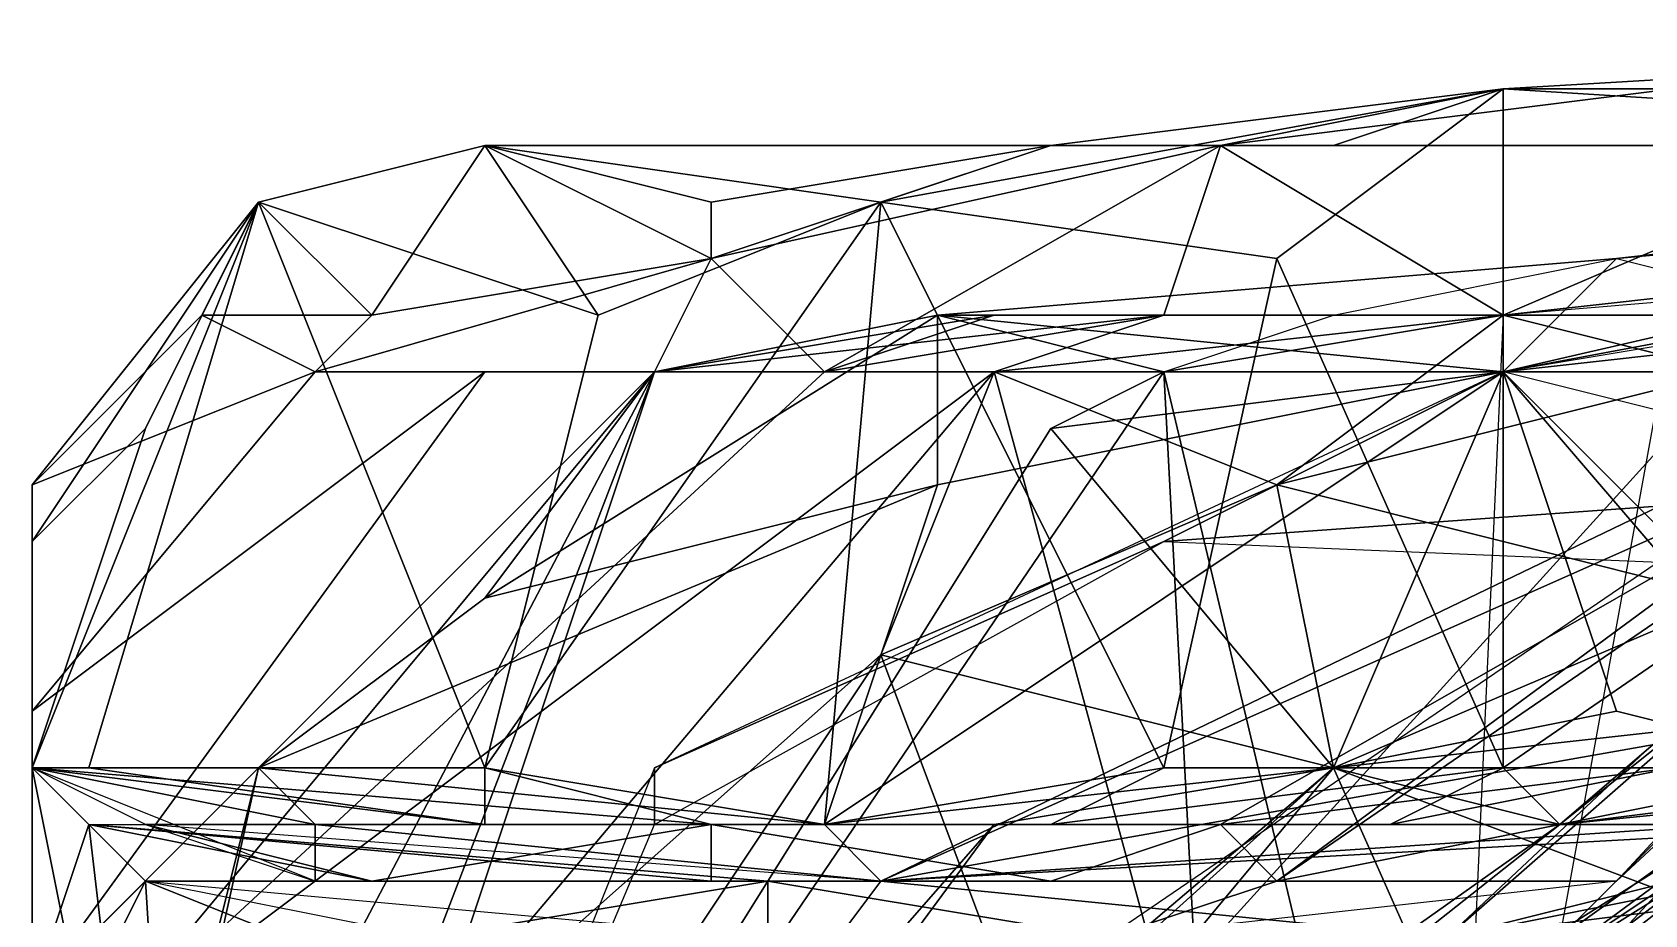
# Model space of a CAD drawing. Header units: metres. Extents: x -3.92 to 4.26, y -4.92 to 4.9.
# Drawn here: x -3.92 to -3.35, y 4.248 to 4.56 of the extents above; entities that cross this region are included whole.
import ezdxf

# ---------------------------------------------------------------- set-up
doc = ezdxf.new("R2010")
doc.units = ezdxf.units.M

msp = doc.modelspace()

# ---------------------------------------------------------------- linework, layer by layer
for points in [[(-3.4, 4.54, 0.9), (-3.06, 4.56, 0.66), (-3.08, 4.52, 0.52)], [(-3.4, 4.54, 0.9), (-3.06, 4.56, 0.74), (-3.06, 4.56, 0.66)], [(-3.4, 4.54, 0.9), (-3.22, 4.54, 0.94), (-3.06, 4.56, 0.74)], [(-3.62, 4.5, 0.9), (-3.4, 4.54, 0.9), (-3.48, 4.48, 0.88)], [(-3.62, 4.5, 0.9), (-3.56, 4.52, 0.98), (-3.4, 4.54, 0.9)], [(-3.56, 4.52, 0.98), (-3.46, 4.52, 0.96), (-3.4, 4.54, 0.9)], [(-3.54, 4.24, 0.04), (-3.1, 4.54, 0.04), (-3.42, 4.24, -0.02)], [(-3.46, 4.52, 0.96), (-3.5, 4.52, 1.04), (-3.4, 4.54, 0.9)], [(-3.5, 4.52, 1.04), (-3.34, 4.54, 0.96), (-3.4, 4.54, 0.9)], [(-3.5, 4.52, 1.04), (-3.26, 4.52, 1.04), (-3.34, 4.54, 0.96)], [(-3.48, 4.48, 0.88), (-3.4, 4.54, 0.9), (-3.4, 4.3, 0.56)], [(-3.1, 4.52, 0.2), (-3.1, 4.54, 0.04), (-3.48, 4.26, 0.22)], [(-3.1, 4.54, 0.04), (-3.36, 4.26, 0.1), (-3.48, 4.26, 0.22)], [(-3.1, 4.52, -0.04), (-3.42, 4.24, -0.02), (-3.1, 4.54, 0.04)], [(-3.4, 4.3, 0.56), (-3.4, 4.54, 0.9), (-3.08, 4.52, 0.52)], [(-3.34, 4.54, 0.96), (-3.22, 4.54, 0.94), (-3.4, 4.54, 0.9)], [(-3.84, 4.5, 0.92), (-3.76, 4.52, 0.94), (-3.72, 4.46, 0.88)], [(-3.84, 4.5, 0.92), (-3.8, 4.46, 1.08), (-3.76, 4.52, 0.94)], [(-3.8, 4.46, 1.08), (-3.68, 4.48, 1.06), (-3.76, 4.52, 0.94)], [(-3.72, 4.46, 0.88), (-3.76, 4.52, 0.94), (-3.62, 4.5, 0.9)], [(-3.76, 4.52, 0.94), (-3.56, 4.52, 0.98), (-3.62, 4.5, 0.9)], [(-3.76, 4.52, 0.94), (-3.68, 4.5, 0.98), (-3.56, 4.52, 0.98)], [(-3.68, 4.48, 1.06), (-3.68, 4.5, 0.98), (-3.76, 4.52, 0.94)], [(-3.56, 4.52, 0.98), (-3.68, 4.48, 1.06), (-3.5, 4.52, 1.04)], [(-3.68, 4.48, 1.06), (-3.56, 4.52, 0.98), (-3.68, 4.5, 0.98)], [(-3.68, 4.48, 1.06), (-3.64, 4.44, 1.28), (-3.5, 4.52, 1.04)], [(-3.64, 4.44, 1.28), (-3.52, 4.46, 1.32), (-3.5, 4.52, 1.04)], [(-3.08, 4.52, 0.12), (-3.62, 4.26, 0.36), (-3.08, 4.5, 0.6)], [(-3.08, 4.52, 0.12), (-3.36, 4.26, 0.1), (-3.62, 4.26, 0.36)], [(-3.56, 4.52, 0.98), (-3.5, 4.52, 1.04), (-3.46, 4.52, 0.96)], [(-3.5, 4.52, 1.04), (-3.52, 4.46, 1.32), (-3.4, 4.46, 1.22)], [(-3.5, 4.28, 0.38), (-3.08, 4.52, 0.34), (-3.38, 4.28, 0.34)], [(-3.34, 4.3, 0.46), (-3.08, 4.52, 0.34), (-3.5, 4.28, 0.38)], [(-3.5, 4.52, 1.04), (-3.4, 4.46, 1.22), (-3.26, 4.52, 1.04)], [(-3.38, 4.28, 0.34), (-3.1, 4.52, 0.2), (-3.48, 4.26, 0.22)], [(-3.1, 4.52, -0.04), (-3.36, 4.24, -0.08), (-3.42, 4.24, -0.02)], [(-3.08, 4.42, -0.24), (-3.4, 4.22, -0.22), (-3.1, 4.52, -0.04)], [(-3.4, 4.22, -0.22), (-3.36, 4.24, -0.08), (-3.1, 4.52, -0.04)], [(-3.4, 4.3, 0.56), (-3.08, 4.52, 0.52), (-3.34, 4.3, 0.46)], [(-3.4, 4.46, 1.22), (-3.34, 4.46, 1.28), (-3.26, 4.52, 1.04)], [(-3.38, 4.28, 0.34), (-3.08, 4.52, 0.34), (-3.1, 4.52, 0.2)], [(-3.92, 4.3, 0.6), (-3.84, 4.5, 0.92), (-3.9, 4.3, 0.52)], [(-3.92, 4.3, 0.6), (-3.88, 4.42, 0.88), (-3.84, 4.5, 0.92)], [(-3.88, 4.42, 0.88), (-3.92, 4.38, 0.94), (-3.84, 4.5, 0.92)], [(-3.92, 4.38, 0.94), (-3.92, 4.4, 1.02), (-3.84, 4.5, 0.92)], [(-3.92, 4.4, 1.02), (-3.86, 4.46, 1), (-3.84, 4.5, 0.92)], [(-3.84, 4.5, 0.92), (-3.76, 4.3, 0.62), (-3.9, 4.3, 0.52)], [(-3.86, 4.46, 1), (-3.8, 4.46, 1.08), (-3.84, 4.5, 0.92)], [(-3.84, 4.5, 0.92), (-3.72, 4.46, 0.88), (-3.76, 4.3, 0.62)], [(-3.72, 4.46, 0.88), (-3.62, 4.5, 0.9), (-3.76, 4.3, 0.62)], [(-3.76, 4.3, 0.62), (-3.62, 4.5, 0.9), (-3.64, 4.28, 0.58)], [(-3.62, 4.5, 0.9), (-3.52, 4.3, 0.64), (-3.64, 4.28, 0.58)], [(-3.62, 4.5, 0.9), (-3.48, 4.48, 0.88), (-3.52, 4.3, 0.64)], [(-3.62, 4.26, 0.36), (-3.28, 4.32, 0.68), (-3.08, 4.5, 0.6)], [(-3.28, 4.32, 0.68), (-3.4, 4.44, 0.88), (-3.08, 4.5, 0.6)], [(-3.4, 4.44, 0.88), (-3.14, 4.5, 0.9), (-3.08, 4.5, 0.6)], [(-3.4, 4.44, 0.88), (-3.36, 4.48, 1.02), (-3.14, 4.5, 0.9)], [(-3.14, 4.5, 0.9), (-3.36, 4.48, 1.02), (-3.18, 4.5, 1.06)], [(-3.36, 4.48, 1.02), (-3.28, 4.46, 1.22), (-3.18, 4.5, 1.06)], [(-3.8, 4.46, 1.08), (-3.82, 4.44, 1.26), (-3.68, 4.48, 1.06)], [(-3.82, 4.44, 1.26), (-3.7, 4.44, 1.22), (-3.68, 4.48, 1.06)], [(-3.7, 4.44, 1.22), (-3.64, 4.44, 1.28), (-3.68, 4.48, 1.06)], [(-3.4, 4.44, 0.88), (-3.6, 4.46, 1.04), (-3.36, 4.48, 1.02)], [(-3.6, 4.46, 1.04), (-3.46, 4.46, 1.08), (-3.36, 4.48, 1.02)], [(-3.52, 4.3, 0.64), (-3.48, 4.48, 0.88), (-3.4, 4.3, 0.56)], [(-3.48, 4.4, 1.8), (-3.16, 4.48, 1.5), (-3.4, 4.46, 1.46)], [(-3.48, 4.4, 1.8), (-3.32, 4.36, 1.8), (-3.16, 4.48, 1.5)], [(-3.4, 4.46, 1.72), (-3.22, 4.48, 1.7), (-3.34, 4.46, 1.64)], [(-3.4, 4.46, 1.8), (-3.22, 4.48, 1.7), (-3.4, 4.46, 1.72)], [(-3.4, 4.46, 1.8), (-3.22, 4.46, 1.8), (-3.22, 4.48, 1.7)], [(-3.92, 4.4, 1.02), (-3.92, 4.4, 1.1), (-3.86, 4.46, 1)], [(-3.86, 4.46, 1), (-3.92, 4.4, 1.1), (-3.82, 4.44, 1.16)], [(-3.86, 4.46, 1), (-3.82, 4.44, 1.16), (-3.8, 4.46, 1.08)], [(-3.82, 4.44, 1.16), (-3.82, 4.44, 1.26), (-3.8, 4.46, 1.08)], [(-3.6, 4.4, 0.86), (-3.76, 4.36, 0.88), (-3.6, 4.46, 1.04)], [(-3.76, 4.36, 0.88), (-3.7, 4.44, 1.14), (-3.6, 4.46, 1.04)], [(-3.7, 4.44, 1.34), (-3.52, 4.46, 1.32), (-3.64, 4.44, 1.28)], [(-3.7, 4.44, 1.34), (-3.64, 4.44, 1.42), (-3.52, 4.46, 1.32)], [(-3.7, 4.44, 1.5), (-3.58, 4.46, 1.54), (-3.64, 4.44, 1.42)], [(-3.7, 4.44, 1.58), (-3.58, 4.46, 1.54), (-3.7, 4.44, 1.5)], [(-3.7, 4.44, 1.58), (-3.64, 4.44, 1.7), (-3.58, 4.46, 1.54)], [(-3.6, 4.46, 1.04), (-3.7, 4.44, 1.14), (-3.52, 4.44, 1.24)], [(-3.64, 4.44, 1.42), (-3.52, 4.46, 1.46), (-3.52, 4.46, 1.32)], [(-3.64, 4.44, 1.7), (-3.52, 4.46, 1.72), (-3.58, 4.46, 1.54)], [(-3.58, 4.44, 1.82), (-3.52, 4.46, 1.72), (-3.64, 4.44, 1.7)], [(-3.64, 4.44, 1.42), (-3.58, 4.46, 1.54), (-3.52, 4.46, 1.46)], [(-3.6, 4.4, 0.86), (-3.6, 4.46, 1.04), (-3.4, 4.44, 0.88)], [(-3.6, 4.46, 1.04), (-3.52, 4.44, 1.24), (-3.46, 4.46, 1.08)], [(-3.58, 4.44, 1.82), (-3.4, 4.46, 1.8), (-3.52, 4.46, 1.72)], [(-3.58, 4.46, 1.54), (-3.46, 4.46, 1.52), (-3.52, 4.46, 1.46)], [(-3.52, 4.46, 1.72), (-3.46, 4.46, 1.64), (-3.58, 4.46, 1.54)], [(-3.58, 4.44, 1.82), (-3.32, 4.44, 1.82), (-3.4, 4.46, 1.8)], [(-3.58, 4.46, 1.54), (-3.46, 4.46, 1.64), (-3.46, 4.46, 1.52)], [(-3.58, 4.44, 1.62), (-3.4, 4.46, 1.46), (-3.52, 4.44, 1.24)], [(-3.58, 4.44, 1.62), (-3.48, 4.4, 1.8), (-3.4, 4.46, 1.46)], [(-3.52, 4.46, 1.32), (-3.4, 4.46, 1.34), (-3.4, 4.46, 1.22)], [(-3.52, 4.46, 1.46), (-3.46, 4.46, 1.4), (-3.52, 4.46, 1.32)], [(-3.4, 4.46, 1.8), (-3.4, 4.46, 1.72), (-3.52, 4.46, 1.72)], [(-3.52, 4.46, 1.32), (-3.46, 4.46, 1.4), (-3.4, 4.46, 1.34)], [(-3.52, 4.46, 1.46), (-3.46, 4.46, 1.52), (-3.46, 4.46, 1.4)], [(-3.52, 4.46, 1.72), (-3.4, 4.46, 1.72), (-3.46, 4.46, 1.64)], [(-3.52, 4.44, 1.24), (-3.4, 4.46, 1.34), (-3.42, 4.02, 1.7)], [(-3.46, 4.46, 1.4), (-3.4, 4.46, 1.46), (-3.4, 4.46, 1.34)], [(-3.46, 4.46, 1.52), (-3.4, 4.46, 1.46), (-3.46, 4.46, 1.4)], [(-3.46, 4.46, 1.52), (-3.4, 4.46, 1.58), (-3.4, 4.46, 1.46)], [(-3.46, 4.46, 1.64), (-3.4, 4.46, 1.58), (-3.46, 4.46, 1.52)], [(-3.46, 4.46, 1.64), (-3.34, 4.46, 1.64), (-3.4, 4.46, 1.58)], [(-3.4, 4.46, 1.72), (-3.34, 4.46, 1.64), (-3.46, 4.46, 1.64)], [(-3.42, 4.02, 1.7), (-3.34, 4.46, 1.28), (-3.24, 4.04, 1.7)], [(-3.38, 4.2, -0.46), (-3.4, 4.22, -0.3), (-3.04, 4.46, -0.48)], [(-3.4, 4.22, -0.3), (-3.08, 4.42, -0.24), (-3.04, 4.46, -0.48)], [(-3.32, 4.44, 1.82), (-3.22, 4.46, 1.8), (-3.4, 4.46, 1.8)], [(-3.4, 4.46, 1.22), (-3.4, 4.46, 1.34), (-3.34, 4.46, 1.28)], [(-3.4, 4.46, 1.34), (-3.34, 4.46, 1.4), (-3.34, 4.46, 1.28)], [(-3.4, 4.46, 1.58), (-3.34, 4.46, 1.52), (-3.4, 4.46, 1.46)], [(-3.34, 4.46, 1.64), (-3.28, 4.46, 1.58), (-3.4, 4.46, 1.58)], [(-3.34, 4.46, 1.52), (-3.34, 4.46, 1.4), (-3.4, 4.46, 1.46)], [(-3.4, 4.46, 1.58), (-3.28, 4.46, 1.58), (-3.34, 4.46, 1.52)], [(-3.28, 4.46, 1.22), (-3.4, 4.44, 1.14), (-3.22, 4.46, 1.12)], [(-3.28, 4.3, 0.8), (-3.22, 4.46, 1.12), (-3.4, 4.44, 1.14)], [(-3.38, 4.2, -0.46), (-3.04, 4.46, -0.48), (-3.1, 4.44, -0.66)], [(-3.92, 4.4, 1.1), (-3.82, 4.44, 1.26), (-3.82, 4.44, 1.16)], [(-3.92, 4.4, 1.1), (-3.92, 4.32, 1.3), (-3.82, 4.44, 1.26)], [(-3.92, 4.32, 1.3), (-3.92, 4.32, 1.38), (-3.82, 4.44, 1.26)], [(-3.92, 4.32, 1.38), (-3.76, 4.44, 1.44), (-3.82, 4.44, 1.26)], [(-3.92, 4.22, 1.56), (-3.76, 4.44, 1.44), (-3.92, 4.32, 1.38)], [(-3.92, 4.22, 1.56), (-3.7, 4.44, 1.58), (-3.76, 4.44, 1.44)], [(-3.92, 4.22, 1.56), (-3.9, 4.2, 1.74), (-3.7, 4.44, 1.58)], [(-3.9, 4.2, 1.74), (-3.64, 4.44, 1.7), (-3.7, 4.44, 1.58)], [(-3.8, 4.18, 1.88), (-3.58, 4.44, 1.82), (-3.9, 4.2, 1.74)], [(-3.9, 4.2, 1.74), (-3.58, 4.44, 1.82), (-3.64, 4.44, 1.7)], [(-3.84, 4.3, 0.82), (-3.9, 4.06, 0.88), (-3.7, 4.44, 1.14)], [(-3.9, 4.06, 0.88), (-3.86, 3.96, 1.42), (-3.7, 4.44, 1.14)], [(-3.86, 3.94, 1.26), (-3.52, 4.44, 1.24), (-3.86, 3.94, 1.34)], [(-3.52, 4.44, 1.24), (-3.5, 4.06, 1.7), (-3.86, 3.94, 1.34)], [(-3.86, 3.94, 1.26), (-3.56, 4.42, 1.16), (-3.52, 4.44, 1.24)], [(-3.7, 4.44, 1.14), (-3.86, 3.96, 1.42), (-3.8, 4.18, 1.74)], [(-3.76, 4.36, 0.88), (-3.84, 4.3, 0.82), (-3.7, 4.44, 1.14)], [(-3.82, 4.44, 1.26), (-3.7, 4.44, 1.34), (-3.7, 4.44, 1.22)], [(-3.82, 4.44, 1.26), (-3.76, 4.44, 1.44), (-3.7, 4.44, 1.34)], [(-3.8, 4.18, 1.88), (-3.52, 4.22, 1.88), (-3.58, 4.44, 1.82)], [(-3.7, 4.44, 1.14), (-3.8, 4.18, 1.74), (-3.58, 4.44, 1.62)], [(-3.8, 4.18, 1.74), (-3.62, 4.34, 1.8), (-3.58, 4.44, 1.62)], [(-3.76, 4.44, 1.44), (-3.64, 4.44, 1.42), (-3.7, 4.44, 1.34)], [(-3.7, 4.44, 1.58), (-3.7, 4.44, 1.5), (-3.76, 4.44, 1.44)], [(-3.76, 4.44, 1.44), (-3.7, 4.44, 1.5), (-3.64, 4.44, 1.42)], [(-3.7, 4.44, 1.22), (-3.7, 4.44, 1.34), (-3.64, 4.44, 1.28)], [(-3.7, 4.44, 1.14), (-3.58, 4.44, 1.62), (-3.52, 4.44, 1.24)], [(-3.4, 4.44, 1.14), (-3.7, 4.3, 0.84), (-3.52, 4.38, 0.86)], [(-3.28, 4.32, 0.68), (-3.64, 4.28, 0.66), (-3.4, 4.44, 0.88)], [(-3.64, 4.28, 0.66), (-3.6, 4.4, 0.86), (-3.4, 4.44, 0.88)], [(-3.58, 4.44, 1.62), (-3.62, 4.34, 1.8), (-3.48, 4.4, 1.8)], [(-3.52, 4.22, 1.88), (-3.32, 4.44, 1.82), (-3.58, 4.44, 1.82)], [(-3.56, 4.42, 1.16), (-3.4, 4.44, 1.14), (-3.52, 4.44, 1.24)], [(-3.56, 4.42, 1.16), (-3.46, 4.3, 0.82), (-3.4, 4.44, 1.14)], [(-3.44, 4.14, -1.16), (-3.52, 4.14, -1.04), (-3.1, 4.44, -1.06)], [(-3.52, 4.14, -1.04), (-3.44, 4.14, -1), (-3.1, 4.44, -1.06)], [(-3.52, 4.14, -0.96), (-3.1, 4.44, -0.96), (-3.44, 4.14, -1)], [(-3.52, 4.14, -0.96), (-3.46, 4.16, -0.84), (-3.1, 4.44, -0.96)], [(-3.2, 4.18, 1.84), (-3.32, 4.44, 1.82), (-3.52, 4.22, 1.88)], [(-3.52, 4.44, 1.24), (-3.42, 4.02, 1.7), (-3.5, 4.06, 1.7)], [(-3.24, 4.4, 0.88), (-3.4, 4.44, 1.14), (-3.52, 4.38, 0.86)], [(-3.48, 4.16, -0.76), (-3.1, 4.44, -0.78), (-3.46, 4.16, -0.84)], [(-3.44, 4.18, -0.52), (-3.1, 4.44, -0.66), (-3.48, 4.16, -0.76)], [(-3.48, 4.16, -0.76), (-3.1, 4.44, -0.66), (-3.1, 4.44, -0.78)], [(-3.46, 4.16, -0.84), (-3.1, 4.44, -0.78), (-3.1, 4.44, -0.96)], [(-3.46, 4.3, 0.82), (-3.36, 4.32, 0.82), (-3.4, 4.44, 1.14)], [(-3.44, 4.14, -1.16), (-3.1, 4.44, -1.06), (-3.08, 4.42, -1.26)], [(-3.44, 4.14, -1), (-3.1, 4.44, -0.96), (-3.1, 4.44, -1.06)], [(-3.44, 4.18, -0.52), (-3.38, 4.2, -0.46), (-3.1, 4.44, -0.66)], [(-3.36, 4.32, 0.82), (-3.28, 4.3, 0.8), (-3.4, 4.44, 1.14)], [(-3.92, 4.3, 0.7), (-3.88, 4.42, 0.88), (-3.92, 4.3, 0.6)], [(-3.92, 4.3, 0.78), (-3.88, 4.42, 0.88), (-3.92, 4.3, 0.7)], [(-3.92, 4.3, 0.78), (-3.92, 4.38, 0.94), (-3.88, 4.42, 0.88)], [(-3.86, 3.94, 1.16), (-3.56, 4.42, 1.16), (-3.86, 3.94, 1.26)], [(-3.86, 3.94, 1.16), (-3.86, 3.94, 1.08), (-3.56, 4.42, 1.16)], [(-3.86, 3.94, 1.08), (-3.46, 4.3, 0.82), (-3.56, 4.42, 1.16)], [(-3.44, 4.14, -1.26), (-3.08, 4.42, -1.26), (-3.26, 4.14, -1.28)], [(-3.44, 4.14, -1.26), (-3.44, 4.14, -1.16), (-3.08, 4.42, -1.26)], [(-3.4, 4.22, -0.3), (-3.4, 4.22, -0.22), (-3.08, 4.42, -0.24)], [(-3.92, 4.38, 0.94), (-3.92, 4.3, 1.02), (-3.92, 4.4, 1.02)], [(-3.92, 4.3, 1.12), (-3.92, 4.4, 1.1), (-3.92, 4.3, 1.02)], [(-3.92, 4.4, 1.1), (-3.92, 4.4, 1.02), (-3.92, 4.3, 1.02)], [(-3.92, 4.3, 1.12), (-3.92, 4.3, 1.22), (-3.92, 4.4, 1.1)], [(-3.92, 4.3, 1.22), (-3.92, 4.32, 1.3), (-3.92, 4.4, 1.1)], [(-3.64, 4.28, 0.66), (-3.84, 4.3, 0.66), (-3.6, 4.4, 0.86)], [(-3.84, 4.3, 0.66), (-3.76, 4.36, 0.88), (-3.6, 4.4, 0.86)], [(-3.62, 4.34, 1.8), (-3.46, 4.3, 1.78), (-3.48, 4.4, 1.8)], [(-3.24, 4.4, 0.88), (-3.52, 4.38, 0.86), (-3.04, 4.36, 0.54)], [(-3.46, 4.3, 1.78), (-3.32, 4.36, 1.8), (-3.48, 4.4, 1.8)], [(-3.92, 4.3, 0.78), (-3.92, 4.3, 0.86), (-3.92, 4.38, 0.94)], [(-3.92, 4.3, 0.86), (-3.92, 4.3, 0.94), (-3.92, 4.38, 0.94)], [(-3.92, 4.3, 1.02), (-3.92, 4.38, 0.94), (-3.92, 4.3, 0.94)], [(-3.7, 4.3, 0.84), (-3.7, 4.28, 0.76), (-3.52, 4.38, 0.86)], [(-3.84, 4.3, 0.66), (-3.84, 4.3, 0.74), (-3.76, 4.36, 0.88)], [(-3.84, 4.3, 0.74), (-3.84, 4.3, 0.82), (-3.76, 4.36, 0.88)], [(-3.46, 4.3, 1.78), (-3.3, 4.24, 1.76), (-3.32, 4.36, 1.8)], [(-3.8, 4.18, 1.74), (-3.7, 4.22, 1.76), (-3.62, 4.34, 1.8)], [(-3.7, 4.22, 1.76), (-3.56, 4.18, 1.74), (-3.62, 4.34, 1.8)], [(-3.62, 4.34, 1.8), (-3.56, 4.18, 1.74), (-3.46, 4.3, 1.78)], [(-3.92, 4.3, 1.22), (-3.92, 4.22, 1.24), (-3.92, 4.32, 1.3)], [(-3.92, 4.22, 1.24), (-3.92, 4.22, 1.32), (-3.92, 4.32, 1.3)], [(-3.92, 4.22, 1.32), (-3.92, 4.32, 1.38), (-3.92, 4.32, 1.3)], [(-3.92, 4.22, 1.32), (-3.92, 4.22, 1.4), (-3.92, 4.32, 1.38)], [(-3.92, 4.22, 1.48), (-3.92, 4.32, 1.38), (-3.92, 4.22, 1.4)], [(-3.92, 4.22, 1.48), (-3.92, 4.22, 1.56), (-3.92, 4.32, 1.38)], [(-3.62, 4.26, 0.36), (-3.64, 4.28, 0.66), (-3.28, 4.32, 0.68)], [(-3.46, 4.3, 0.82), (-3.28, 4.3, 0.8), (-3.36, 4.32, 0.82)], [(-3.92, 4.22, 0.46), (-3.92, 4.3, 0.44), (-3.92, 4.22, 0.32)], [(-3.92, 4.22, 0.32), (-3.92, 4.3, 0.44), (-3.9, 4.28, 0.26)], [(-3.92, 4.22, 0.46), (-3.92, 4.3, 0.6), (-3.92, 4.3, 0.44)], [(-3.9, 4.2, 0.64), (-3.92, 4.3, 0.6), (-3.9, 4.2, 0.56)], [(-3.92, 4.3, 0.6), (-3.9, 4.3, 0.52), (-3.92, 4.3, 0.44)], [(-3.92, 4.22, 0.46), (-3.9, 4.2, 0.56), (-3.92, 4.3, 0.6)], [(-3.9, 4.2, 0.64), (-3.92, 4.3, 0.7), (-3.92, 4.3, 0.6)], [(-3.9, 4.2, 0.72), (-3.92, 4.3, 0.7), (-3.9, 4.2, 0.64)], [(-3.9, 4.2, 0.72), (-3.92, 4.3, 0.78), (-3.92, 4.3, 0.7)], [(-3.9, 4.2, 0.8), (-3.92, 4.3, 0.78), (-3.9, 4.2, 0.72)], [(-3.9, 4.2, 0.8), (-3.92, 4.22, 0.92), (-3.92, 4.3, 0.78)], [(-3.9, 4.3, 0.52), (-3.76, 4.28, 0.48), (-3.92, 4.3, 0.44)], [(-3.92, 4.22, 0.92), (-3.92, 4.3, 0.86), (-3.92, 4.3, 0.78)], [(-3.76, 4.28, 0.48), (-3.68, 4.28, 0.42), (-3.92, 4.3, 0.44)], [(-3.92, 4.22, 0.92), (-3.92, 4.3, 0.94), (-3.92, 4.3, 0.86)], [(-3.92, 4.22, 0.92), (-3.92, 4.3, 1.02), (-3.92, 4.3, 0.94)], [(-3.92, 4.22, 1.06), (-3.92, 4.3, 1.02), (-3.92, 4.22, 0.92)], [(-3.92, 4.22, 1.06), (-3.92, 4.3, 1.12), (-3.92, 4.3, 1.02)], [(-3.88, 4.28, 0.36), (-3.92, 4.3, 0.44), (-3.68, 4.28, 0.42)], [(-3.92, 4.22, 1.06), (-3.92, 4.22, 1.14), (-3.92, 4.3, 1.12)], [(-3.92, 4.22, 1.14), (-3.92, 4.3, 1.22), (-3.92, 4.3, 1.12)], [(-3.92, 4.22, 1.14), (-3.92, 4.22, 1.24), (-3.92, 4.3, 1.22)], [(-3.82, 4.28, 0.56), (-3.92, 4.3, 0.44), (-3.84, 4.3, 0.66)], [(-3.82, 4.28, 0.56), (-3.82, 4.26, 0.42), (-3.92, 4.3, 0.44)], [(-3.84, 4.3, 0.66), (-3.92, 4.22, 0.46), (-3.88, 4.12, 0.62)], [(-3.9, 4.3, 0.52), (-3.76, 4.3, 0.62), (-3.76, 4.28, 0.48)], [(-3.84, 4.3, 0.82), (-3.84, 4.3, 0.74), (-3.9, 4.06, 0.88)], [(-3.84, 4.3, 0.74), (-3.88, 4.12, 0.62), (-3.9, 4.06, 0.88)], [(-3.84, 4.3, 0.66), (-3.88, 4.12, 0.62), (-3.84, 4.3, 0.74)], [(-3.86, 3.94, 1.08), (-3.86, 3.96, 1), (-3.46, 4.3, 0.82)], [(-3.86, 3.96, 1), (-3.86, 3.94, 0.9), (-3.46, 4.3, 0.82)], [(-3.86, 3.94, 0.9), (-3.86, 3.96, 0.82), (-3.46, 4.3, 0.82)], [(-3.58, 4.28, 0.76), (-3.46, 4.3, 0.82), (-3.86, 3.96, 0.82)], [(-3.7, 4.3, 0.84), (-3.86, 3.9, 0.74), (-3.7, 4.28, 0.76)], [(-3.82, 4.28, 0.56), (-3.84, 4.3, 0.66), (-3.64, 4.28, 0.66)], [(-3.76, 4.3, 0.62), (-3.68, 4.28, 0.5), (-3.76, 4.28, 0.48)], [(-3.76, 4.3, 0.62), (-3.64, 4.28, 0.58), (-3.68, 4.28, 0.5)], [(-3.64, 4.28, 0.58), (-3.52, 4.3, 0.64), (-3.56, 4.28, 0.52)], [(-3.46, 4.3, 0.82), (-3.58, 4.28, 0.76), (-3.38, 4.28, 0.66)], [(-3.56, 4.28, 0.44), (-3.4, 4.3, 0.56), (-3.44, 4.28, 0.44)], [(-3.56, 4.28, 0.52), (-3.4, 4.3, 0.56), (-3.56, 4.28, 0.44)], [(-3.56, 4.28, 0.52), (-3.52, 4.3, 0.64), (-3.4, 4.3, 0.56)], [(-3.56, 4.18, 1.74), (-3.38, 4.12, 1.72), (-3.46, 4.3, 1.78)], [(-3.44, 4.28, 0.44), (-3.34, 4.3, 0.46), (-3.5, 4.28, 0.38)], [(-3.46, 4.3, 0.82), (-3.4, 4.3, 0.74), (-3.28, 4.3, 0.8)], [(-3.4, 4.3, 0.74), (-3.46, 4.3, 0.82), (-3.38, 4.28, 0.66)], [(-3.46, 4.3, 1.78), (-3.38, 4.12, 1.72), (-3.3, 4.24, 1.76)], [(-3.44, 4.28, 0.44), (-3.4, 4.3, 0.56), (-3.34, 4.3, 0.46)], [(-3.4, 4.3, 0.74), (-3.38, 4.28, 0.66), (-3.28, 4.3, 0.8)], [(-3.22, 4.3, 0.62), (-3.38, 4.28, 0.66), (-3.32, 4.28, 0.54)], [(-3.22, 4.3, 0.62), (-3.18, 4.3, 0.74), (-3.38, 4.28, 0.66)], [(-3.18, 4.3, 0.74), (-3.28, 4.3, 0.8), (-3.38, 4.28, 0.66)], [(-3.92, 4.22, 0.32), (-3.9, 4.28, 0.26), (-3.92, 4.22, 0.18)], [(-3.9, 4.28, 0.26), (-3.88, 4.26, 0.12), (-3.92, 4.22, 0.18)], [(-3.86, 3.94, 0.26), (-3.92, 4.22, 0.46), (-3.9, 4.28, 0.26)], [(-3.9, 4.28, 0.26), (-3.66, 4.26, 0.18), (-3.88, 4.26, 0.12)], [(-3.9, 4.28, 0.26), (-3.68, 4.26, 0.3), (-3.66, 4.26, 0.18)], [(-3.86, 3.94, 0.26), (-3.9, 4.28, 0.26), (-3.86, 3.94, 0.18)], [(-3.9, 4.28, 0.26), (-3.8, 4.26, 0.34), (-3.68, 4.26, 0.3)], [(-3.9, 4.28, 0.26), (-3.88, 4.28, 0.36), (-3.8, 4.26, 0.34)], [(-3.8, 4.26, 0.34), (-3.88, 4.28, 0.36), (-3.68, 4.28, 0.42)], [(-3.62, 4.26, 0.36), (-3.88, 4.28, 0.36), (-3.82, 4.26, 0.42)], [(-3.32, 4.28, 0.54), (-3.86, 3.94, 0.64), (-3.62, 4.26, 0.36)], [(-3.86, 3.9, 0.74), (-3.58, 4.28, 0.76), (-3.86, 3.96, 0.82)], [(-3.32, 4.28, 0.54), (-3.38, 4.28, 0.66), (-3.86, 3.94, 0.64)], [(-3.38, 4.28, 0.66), (-3.86, 3.9, 0.74), (-3.86, 3.94, 0.64)], [(-3.86, 3.9, 0.74), (-3.38, 4.28, 0.66), (-3.58, 4.28, 0.76)], [(-3.62, 4.26, 0.36), (-3.82, 4.28, 0.56), (-3.64, 4.28, 0.66)], [(-3.62, 4.26, 0.36), (-3.82, 4.26, 0.42), (-3.82, 4.28, 0.56)], [(-3.8, 4.26, 0.34), (-3.68, 4.28, 0.42), (-3.68, 4.26, 0.3)], [(-3.76, 4.28, 0.48), (-3.68, 4.28, 0.5), (-3.68, 4.28, 0.42)], [(-3.68, 4.26, 0.3), (-3.68, 4.28, 0.42), (-3.56, 4.26, 0.3)], [(-3.68, 4.28, 0.42), (-3.5, 4.28, 0.38), (-3.56, 4.26, 0.3)], [(-3.68, 4.28, 0.42), (-3.56, 4.28, 0.44), (-3.5, 4.28, 0.38)], [(-3.68, 4.28, 0.42), (-3.68, 4.28, 0.5), (-3.56, 4.28, 0.44)], [(-3.68, 4.28, 0.5), (-3.56, 4.28, 0.52), (-3.56, 4.28, 0.44)], [(-3.64, 4.28, 0.58), (-3.56, 4.28, 0.52), (-3.68, 4.28, 0.5)], [(-3.42, 4.24, 0.16), (-3.26, 4.28, 0.38), (-3.62, 4.26, 0.36)], [(-3.26, 4.28, 0.38), (-3.32, 4.28, 0.54), (-3.62, 4.26, 0.36)], [(-3.56, 4.26, 0.3), (-3.5, 4.28, 0.38), (-3.48, 4.26, 0.22)], [(-3.56, 4.28, 0.44), (-3.44, 4.28, 0.44), (-3.5, 4.28, 0.38)], [(-3.5, 4.28, 0.38), (-3.38, 4.28, 0.34), (-3.48, 4.26, 0.22)], [(-3.26, 4.26, 0.24), (-3.26, 4.28, 0.38), (-3.42, 4.24, 0.16)], [(-3.92, 4.22, 0.18), (-3.88, 4.26, 0.12), (-3.9, 4.22, 0.02)], [(-3.9, 4.22, 0.02), (-3.88, 4.26, 0.12), (-3.78, 4.22, -0.06)], [(-3.86, 3.94, 0.1), (-3.88, 4.26, 0.12), (-3.9, 4.22, -0.18)], [(-3.88, 4.26, 0.12), (-3.66, 4.24, -0.02), (-3.78, 4.22, -0.06)], [(-3.66, 4.26, 0.18), (-3.78, 4.24, 0.1), (-3.88, 4.26, 0.12)], [(-3.86, 3.94, 0.1), (-3.86, 3.94, 0.18), (-3.88, 4.26, 0.12)], [(-3.42, 4.24, 0.16), (-3.62, 4.26, 0.36), (-3.86, 3.94, 0.18)], [(-3.66, 4.26, 0.18), (-3.66, 4.24, 0.1), (-3.78, 4.24, 0.1)], [(-3.68, 4.26, 0.3), (-3.56, 4.26, 0.3), (-3.66, 4.26, 0.18)], [(-3.66, 4.26, 0.18), (-3.54, 4.24, 0.04), (-3.66, 4.24, 0.1)], [(-3.56, 4.26, 0.3), (-3.48, 4.26, 0.22), (-3.66, 4.26, 0.18)], [(-3.66, 4.26, 0.18), (-3.54, 4.24, 0.14), (-3.54, 4.24, 0.04)], [(-3.48, 4.26, 0.22), (-3.54, 4.24, 0.14), (-3.66, 4.26, 0.18)], [(-3.54, 4.24, 0.14), (-3.48, 4.26, 0.22), (-3.54, 4.24, 0.04)], [(-3.48, 4.26, 0.22), (-3.36, 4.26, 0.1), (-3.54, 4.24, 0.04)], [(-3.34, 4.24), (-3.32, 4.26, 0.18), (-3.42, 4.24, 0.16)], [(-3.32, 4.26, 0.18), (-3.26, 4.26, 0.24), (-3.42, 4.24, 0.16)]]:
    msp.add_3dface(points)

doc.saveas('drawing.dxf')
